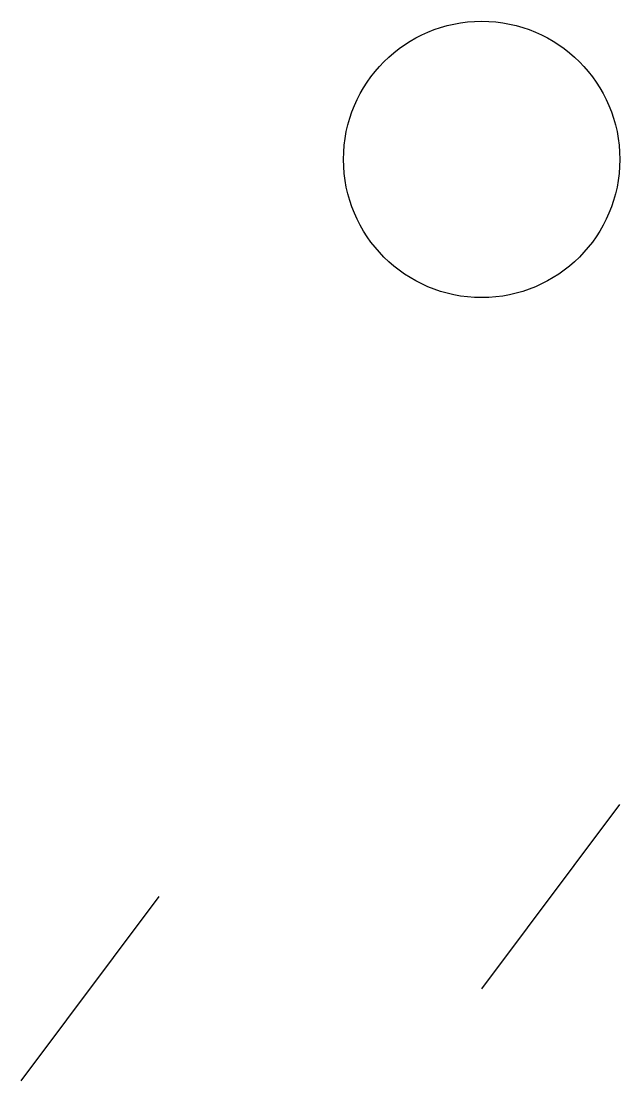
# Model space of a CAD drawing. Header units: millimetres. Extents: x 0 to 13, y 0 to 23.
import ezdxf

# ---------------------------------------------------------------- set-up
doc = ezdxf.new("R2010")
doc.units = ezdxf.units.MM
doc.layers.add('Survey', color=3, linetype='Continuous', true_color=0x00ff00)

msp = doc.modelspace()

# ---------------------------------------------------------------- linework, layer by layer
at = {"layer": 'Survey'}
for p, q in [((10, 2, 5), (13, 6, 5)), ((0, 0, 7), (3, 4, 7))]:
    msp.add_line(p, q, dxfattribs=at)
msp.add_circle((10, 20, 9), 3, dxfattribs=at)

doc.saveas('drawing.dxf')
